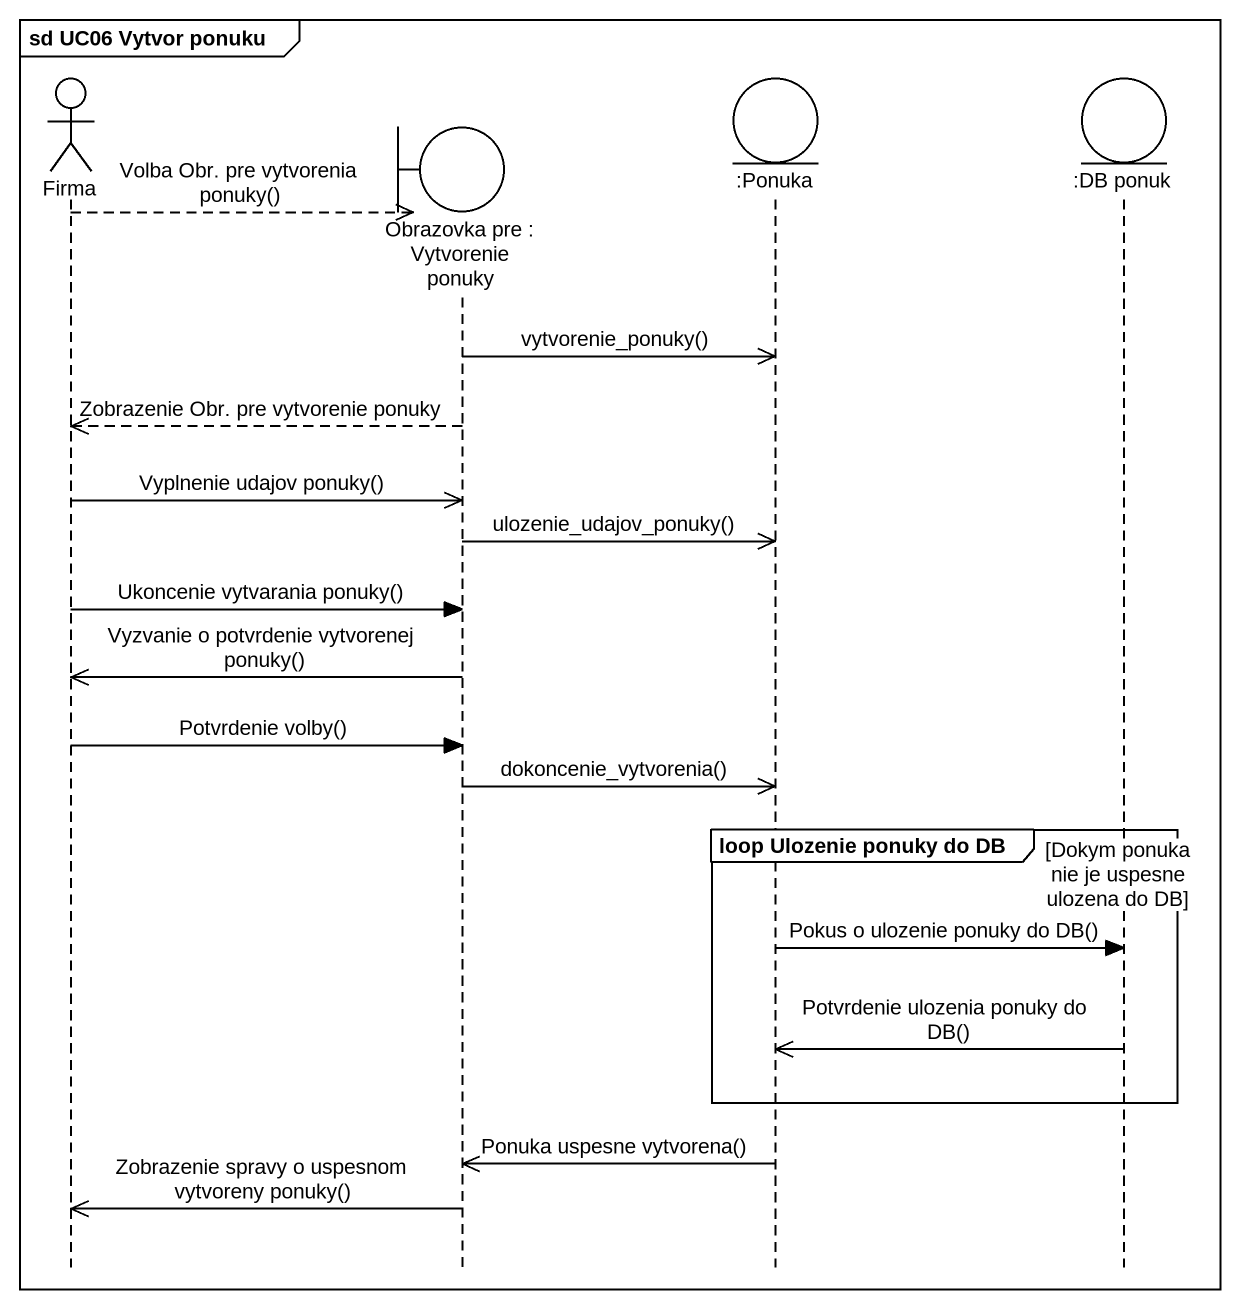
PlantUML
@startuml
mainframe sd UC06 Vytvor ponuku
hide footbox
actor Firma
boundary "Obrazovka pre : Vytvorenie ponuky" as Obrazovka_pre
entity ":Ponuka" as Ponuka
entity ":DB ponuk" as DB_ponuk

Firma -->> Obrazovka_pre ** : Volba Obr. pre vytvorenia ponuky()
Obrazovka_pre ->> Ponuka : vytvorenie_ponuky()
Obrazovka_pre -->> Firma : Zobrazenie Obr. pre vytvorenie ponuky
Firma ->> Obrazovka_pre : Vyplnenie udajov ponuky()
Obrazovka_pre ->> Ponuka : ulozenie_udajov_ponuky()
Firma -> Obrazovka_pre : Ukoncenie vytvarania ponuky()
Obrazovka_pre ->> Firma : Vyzvanie o potvrdenie vytvorenej ponuky()
Firma -> Obrazovka_pre : Potvrdenie volby()
Obrazovka_pre ->> Ponuka : dokoncenie_vytvorenia()
group loop Ulozenie ponuky do DB [Dokym ponuka nie je uspesne ulozena do DB]
  Ponuka -> DB_ponuk : Pokus o ulozenie ponuky do DB()
  DB_ponuk ->> Ponuka : Potvrdenie ulozenia ponuky do DB()
end
Ponuka ->> Obrazovka_pre : Ponuka uspesne vytvorena()
Obrazovka_pre ->> Firma : Zobrazenie spravy o uspesnom vytvoreny ponuky()
@enduml
